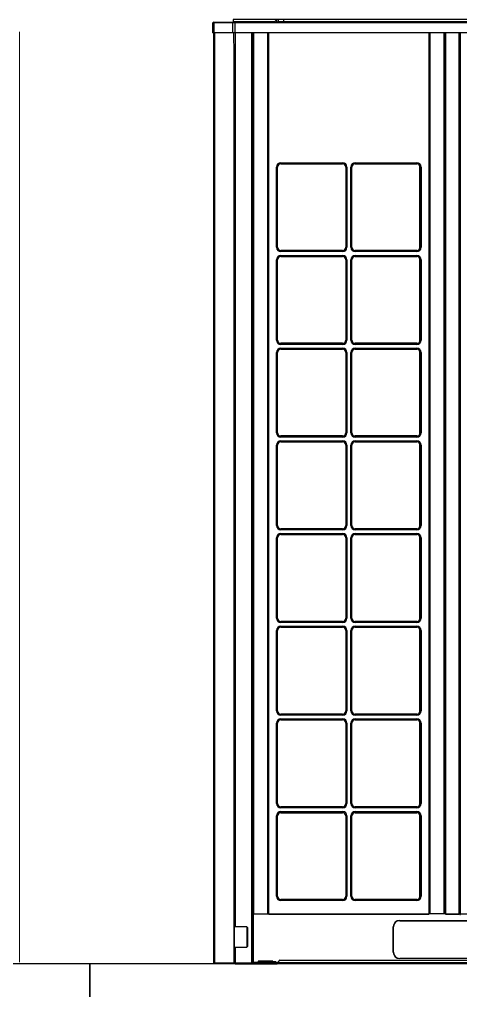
# Model space of a CAD drawing. Header units: millimetres. Extents: x 10547 to 11305, y 9897 to 10391.
# Drawn here: x 10957.46 to 10963.55, y 10363.11 to 10376.52 of the extents above; entities that cross this region are included whole.
import ezdxf

# ---------------------------------------------------------------- set-up
doc = ezdxf.new("R2010")
doc.units = ezdxf.units.MM
for name, color, linetype in [('EHP', 1, 'Continuous'), ('LG-AIRCON', 240, 'Continuous'), ('에어컨', 15, 'Continuous')]:
    doc.layers.add(name, color=color, linetype=linetype)

# ---------------------------------------------------------------- blocks, each defined once
blk = doc.blocks.new('NEWUXC-1')
at = {"layer": 'LG-AIRCON', "color": 0}
for p, q in [((-700.4, 1749.6), (-784.6, 1749.6)), ((-784.6, 1749.6), (-784.6, 1745.6)), ((-784.6, 1745.6), (-707.3, 1745.6)), ((-705.3, 1747.5), (-708.3, 1744.6)), ((-702.5, 1744.7), (-705.3, 1747.5)), ((-691.1, 1749.6), (-700.4, 1749.6)), ((-700.4, 1745.6), (-700.4, 1749.6)), ((-700.4, 1745.6), (-691.1, 1745.6)), ((-132.5, 1749.6), (-691.1, 1749.6)), ((-691.1, 1749.6), (-691.1, 1745.6)), ((-691.1, 1745.6), (-132.5, 1745.6)), ((-821.8, 1724.6), (-821.8, 1743.3)), ((-821.8, 1743.3), (-820.2, 1743.3)), ((-820.5, 1744.6), (-819.3, 1744.6)), ((-820.2, 1743.3), (-820.2, 1724.6)), ((-785, 1743.3), (-820.2, 1743.3)), ((-819.3, 1744.6), (-784, 1744.6)), ((-785, 1724.6), (-785, 1743.3)), ((-781.2, 1743.3), (-785, 1743.3)), ((-784, 1744.6), (-781.2, 1744.6)), ((-781.2, 1744.6), (-0.5, 1744.6)), ((-781.2, 1744.6), (-781.2, 1743.3)), ((-0.5, 1743.3), (-781.2, 1743.3)), ((-781.2, 1743.3), (-781.2, 1724.6)), ((-702.6, 1744.6), (-702.5, 1744.7)), ((-821.8, 1724.6), (-820.2, 1724.6)), ((-785, 1724.6), (-820.2, 1724.6)), ((-781.2, 1724.6), (-785, 1724.6)), ((-4.5, 1724.6), (-781.2, 1724.6)), ((-749.5, 1.6), (-749.5, 1724.6)), ((-748, 1724.6), (-748, 1.6)), ((-747.5, 1724.6), (-747.5, 1647.2)), ((-747, 92.7), (-747, 1724.6)), ((-746.5, 1724.6), (-746.5, 92.7)), ((-720, 92.7), (-720, 1724.6)), ((-718.7, 1724.6), (-718.7, 92.7)), ((-421.3, 92.7), (-421.3, 1724.6)), ((-420, 1724.6), (-420, 92.7)), ((-393.5, 92.7), (-393.5, 1724.6)), ((-393, 1724.6), (-393, 92.7)), ((-392, 1663.3), (-392, 1724.6)), ((-390.7, 1724.6), (-390.7, 92.7)), ((-365.5, 92.7), (-365.5, 1724.6)), ((-365, 92.7), (-365, 1724.6)), ((-363.7, 1724.6), (-363.7, 92.7)), ((-392, 92.7), (-392, 1660.3)), ((-748, 1647.2), (-747.5, 1647.2)), ((-747, 1647.2), (-747.5, 1647.2)), ((-748, 1617.2), (-747.5, 1617.2)), ((-747.5, 1617.2), (-747, 1617.2)), ((-747.5, 1617.2), (-747.5, 1463.2)), ((-392, 1514.4), (-393, 1514.4)), ((-393, 1511.8), (-392, 1511.8)), ((-392, 1509.5), (-393, 1509.5)), ((-704, 1327.4), (-704, 1476.2)), ((-704, 1476.2), (-702, 1476.2)), ((-702, 1327.4), (-702, 1476.2)), ((-696, 1484.2), (-581.5, 1484.2)), ((-696, 1484.2), (-696, 1482.2)), ((-696, 1482.2), (-581.5, 1482.2)), ((-581.5, 1484.2), (-581.5, 1482.2)), ((-575.5, 1476.2), (-573.5, 1476.2)), ((-575.5, 1476.2), (-575.5, 1327.4)), ((-573.5, 1476.2), (-573.5, 1327.4)), ((-566.5, 1327.4), (-566.5, 1476.2)), ((-566.5, 1476.2), (-564.5, 1476.2)), ((-564.5, 1327.4), (-564.5, 1476.2)), ((-558.5, 1484.2), (-444, 1484.2)), ((-558.5, 1484.2), (-558.5, 1482.2)), ((-558.5, 1482.2), (-444, 1482.2)), ((-444, 1484.2), (-444, 1482.2)), ((-438.5, 1477.5), (-438.1, 1477.5)), ((-438.5, 1325), (-438.5, 1477.5)), ((-438, 1476.2), (-436, 1476.2)), ((-438, 1476.2), (-438, 1327.4)), ((-436, 1476.2), (-436, 1327.4)), ((-392, 1474.5), (-393, 1474.5)), ((-392, 1472.5), (-393, 1472.5)), ((-747.5, 1432.2), (-747.5, 412.2)), ((-704, 1327.4), (-702, 1327.4)), ((-696, 1321.4), (-696, 1319.4)), ((-581.5, 1321.4), (-696, 1321.4)), ((-581.5, 1319.4), (-696, 1319.4)), ((-581.5, 1321.4), (-581.5, 1319.4)), ((-575.5, 1327.4), (-573.5, 1327.4)), ((-566.5, 1327.4), (-564.5, 1327.4)), ((-558.5, 1321.4), (-558.5, 1319.4)), ((-444, 1321.4), (-558.5, 1321.4)), ((-444, 1319.4), (-558.5, 1319.4)), ((-444, 1321.4), (-444, 1319.4)), ((-438, 1327.4), (-436, 1327.4)), ((-704, 1155.6), (-704, 1304.4)), ((-704, 1304.4), (-702, 1304.4)), ((-702, 1155.6), (-702, 1304.4)), ((-696, 1312.4), (-581.5, 1312.4)), ((-696, 1312.4), (-696, 1310.4)), ((-696, 1310.4), (-581.5, 1310.4)), ((-581.5, 1312.4), (-581.5, 1310.4)), ((-575.5, 1304.4), (-573.5, 1304.4)), ((-575.5, 1304.4), (-575.5, 1155.6)), ((-573.5, 1304.4), (-573.5, 1155.6)), ((-566.5, 1155.6), (-566.5, 1304.4)), ((-566.5, 1304.4), (-564.5, 1304.4)), ((-564.5, 1155.6), (-564.5, 1304.4)), ((-558.5, 1312.4), (-444, 1312.4)), ((-558.5, 1312.4), (-558.5, 1310.4)), ((-558.5, 1310.4), (-444, 1310.4)), ((-444, 1312.4), (-444, 1310.4)), ((-438.5, 1153.2), (-438.5, 1306.8)), ((-438, 1304.4), (-436, 1304.4)), ((-438, 1304.4), (-438, 1155.6)), ((-436, 1304.4), (-436, 1155.6)), ((-704, 1155.6), (-702, 1155.6)), ((-575.5, 1155.6), (-573.5, 1155.6)), ((-566.5, 1155.6), (-564.5, 1155.6)), ((-438, 1155.6), (-436, 1155.6)), ((-696, 1149.6), (-696, 1147.6)), ((-581.5, 1149.6), (-696, 1149.6)), ((-581.5, 1147.6), (-696, 1147.6)), ((-696, 1140.7), (-581.5, 1140.7)), ((-696, 1140.7), (-696, 1138.7)), ((-696, 1138.7), (-581.5, 1138.7)), ((-581.5, 1149.6), (-581.5, 1147.6)), ((-581.5, 1140.7), (-581.5, 1138.7)), ((-558.5, 1149.6), (-558.5, 1147.6)), ((-444, 1149.6), (-558.5, 1149.6)), ((-444, 1147.6), (-558.5, 1147.6)), ((-558.5, 1140.7), (-444, 1140.7)), ((-558.5, 1140.7), (-558.5, 1138.7)), ((-558.5, 1138.7), (-444, 1138.7)), ((-444, 1149.6), (-444, 1147.6)), ((-444, 1140.7), (-444, 1138.7)), ((-438.5, 981.5), (-438.5, 1135.1)), ((-704, 983.9), (-704, 1132.7)), ((-704, 1132.7), (-702, 1132.7)), ((-702, 983.9), (-702, 1132.7)), ((-575.5, 1132.7), (-573.5, 1132.7)), ((-575.5, 1132.7), (-575.5, 983.9)), ((-573.5, 1132.7), (-573.5, 983.9)), ((-566.5, 983.9), (-566.5, 1132.7)), ((-566.5, 1132.7), (-564.5, 1132.7)), ((-564.5, 983.9), (-564.5, 1132.7)), ((-438, 1132.7), (-436, 1132.7)), ((-438, 1132.7), (-438, 983.9)), ((-436, 1132.7), (-436, 983.9)), ((-704, 983.9), (-702, 983.9)), ((-581.5, 977.9), (-696, 977.9)), ((-696, 977.9), (-696, 975.9)), ((-581.5, 975.9), (-696, 975.9)), ((-581.5, 977.9), (-581.5, 975.9)), ((-575.5, 983.9), (-573.5, 983.9)), ((-566.5, 983.9), (-564.5, 983.9)), ((-444, 977.9), (-558.5, 977.9)), ((-558.5, 977.9), (-558.5, 975.9)), ((-444, 975.9), (-558.5, 975.9)), ((-444, 977.9), (-444, 975.9)), ((-438, 983.9), (-436, 983.9)), ((-704, 812.1), (-704, 960.9)), ((-704, 960.9), (-702, 960.9)), ((-702, 812.1), (-702, 960.9)), ((-696, 968.9), (-581.5, 968.9)), ((-696, 968.9), (-696, 966.9)), ((-696, 966.9), (-581.5, 966.9)), ((-581.5, 968.9), (-581.5, 966.9)), ((-575.5, 960.9), (-573.5, 960.9)), ((-575.5, 960.9), (-575.5, 812.1)), ((-573.5, 960.9), (-573.5, 812.1)), ((-566.5, 812.1), (-566.5, 960.9)), ((-566.5, 960.9), (-564.5, 960.9)), ((-564.5, 812.1), (-564.5, 960.9)), ((-558.5, 968.9), (-444, 968.9)), ((-558.5, 968.9), (-558.5, 966.9)), ((-558.5, 966.9), (-444, 966.9)), ((-444, 968.9), (-444, 966.9)), ((-438.5, 809.8), (-438.5, 963.3)), ((-438, 960.9), (-436, 960.9)), ((-438, 960.9), (-438, 812.1)), ((-436, 960.9), (-436, 812.1)), ((-704, 812.1), (-702, 812.1)), ((-575.5, 812.1), (-573.5, 812.1)), ((-566.5, 812.1), (-564.5, 812.1)), ((-438, 812.1), (-436, 812.1)), ((-696, 806.1), (-696, 804.1)), ((-581.5, 806.1), (-696, 806.1)), ((-581.5, 804.1), (-696, 804.1)), ((-696, 797.2), (-581.5, 797.2)), ((-696, 797.2), (-696, 795.2)), ((-696, 795.2), (-581.5, 795.2)), ((-581.5, 806.1), (-581.5, 804.1)), ((-581.5, 797.2), (-581.5, 795.2)), ((-558.5, 806.1), (-558.5, 804.1)), ((-444, 806.1), (-558.5, 806.1)), ((-444, 804.1), (-558.5, 804.1)), ((-558.5, 797.2), (-444, 797.2)), ((-558.5, 797.2), (-558.5, 795.2)), ((-558.5, 795.2), (-444, 795.2)), ((-444, 806.1), (-444, 804.1)), ((-444, 797.2), (-444, 795.2)), ((-704, 640.4), (-704, 789.2)), ((-704, 789.2), (-702, 789.2)), ((-702, 640.4), (-702, 789.2)), ((-575.5, 789.2), (-573.5, 789.2)), ((-575.5, 789.2), (-575.5, 640.4)), ((-573.5, 789.2), (-573.5, 640.4)), ((-566.5, 640.4), (-566.5, 789.2)), ((-566.5, 789.2), (-564.5, 789.2)), ((-564.5, 640.4), (-564.5, 789.2)), ((-438.5, 638), (-438.5, 791.6)), ((-438, 789.2), (-436, 789.2)), ((-438, 789.2), (-438, 640.4)), ((-436, 789.2), (-436, 640.4)), ((-704, 640.4), (-702, 640.4)), ((-581.5, 634.4), (-696, 634.4)), ((-696, 634.4), (-696, 632.4)), ((-581.5, 632.4), (-696, 632.4)), ((-581.5, 634.4), (-581.5, 632.4)), ((-575.5, 640.4), (-573.5, 640.4)), ((-566.5, 640.4), (-564.5, 640.4)), ((-444, 634.4), (-558.5, 634.4)), ((-558.5, 634.4), (-558.5, 632.4)), ((-444, 632.4), (-558.5, 632.4)), ((-444, 634.4), (-444, 632.4)), ((-438, 640.4), (-436, 640.4)), ((-704, 468.6), (-704, 617.4)), ((-704, 617.4), (-702, 617.4)), ((-702, 468.6), (-702, 617.4)), ((-696, 625.4), (-581.5, 625.4)), ((-696, 625.4), (-696, 623.4)), ((-696, 623.4), (-581.5, 623.4)), ((-581.5, 625.4), (-581.5, 623.4)), ((-575.5, 617.4), (-573.5, 617.4)), ((-575.5, 617.4), (-575.5, 468.6)), ((-573.5, 617.4), (-573.5, 468.6)), ((-566.5, 468.6), (-566.5, 617.4)), ((-566.5, 617.4), (-564.5, 617.4)), ((-564.5, 468.6), (-564.5, 617.4)), ((-558.5, 625.4), (-444, 625.4)), ((-558.5, 625.4), (-558.5, 623.4)), ((-558.5, 623.4), (-444, 623.4)), ((-444, 625.4), (-444, 623.4)), ((-438.5, 466.3), (-438.5, 619.9)), ((-438, 617.4), (-436, 617.4)), ((-438, 617.4), (-438, 468.6)), ((-436, 617.4), (-436, 468.6)), ((-704, 468.6), (-702, 468.6)), ((-575.5, 468.6), (-573.5, 468.6)), ((-566.5, 468.6), (-564.5, 468.6)), ((-438, 468.6), (-436, 468.6)), ((-696, 462.6), (-696, 460.6)), ((-581.5, 462.6), (-696, 462.6)), ((-581.5, 460.6), (-696, 460.6)), ((-696, 453.7), (-581.5, 453.7)), ((-696, 453.7), (-696, 451.7)), ((-696, 451.7), (-581.5, 451.7)), ((-581.5, 462.6), (-581.5, 460.6)), ((-581.5, 453.7), (-581.5, 451.7)), ((-558.5, 462.6), (-558.5, 460.6)), ((-444, 462.6), (-558.5, 462.6)), ((-444, 460.6), (-558.5, 460.6)), ((-558.5, 453.7), (-444, 453.7)), ((-558.5, 453.7), (-558.5, 451.7)), ((-558.5, 451.7), (-444, 451.7)), ((-444, 462.6), (-444, 460.6)), ((-444, 453.7), (-444, 451.7)), ((-704, 296.9), (-704, 445.7)), ((-704, 445.7), (-702, 445.7)), ((-702, 296.9), (-702, 445.7)), ((-575.5, 445.7), (-573.5, 445.7)), ((-575.5, 445.7), (-575.5, 296.9)), ((-573.5, 445.7), (-573.5, 296.9)), ((-566.5, 296.9), (-566.5, 445.7)), ((-566.5, 445.7), (-564.5, 445.7)), ((-564.5, 296.9), (-564.5, 445.7)), ((-438.5, 294.5), (-438.5, 448.1)), ((-438, 445.7), (-436, 445.7)), ((-438, 445.7), (-438, 296.9)), ((-436, 445.7), (-436, 296.9)), ((-748, 412.2), (-747.5, 412.2)), ((-747.5, 412.2), (-747.5, 381.2)), ((-747, 412.2), (-747.5, 412.2)), ((-748, 381.2), (-747.5, 381.2)), ((-747.5, 381.2), (-747, 381.2)), ((-747.5, 381.2), (-747.5, 1.6)), ((-393, 381.2), (-392, 381.2)), ((-704, 296.9), (-702, 296.9)), ((-696, 290.9), (-696, 288.9)), ((-581.5, 290.9), (-696, 290.9)), ((-581.5, 288.9), (-696, 288.9)), ((-581.5, 290.9), (-581.5, 288.9)), ((-575.5, 296.9), (-573.5, 296.9)), ((-566.5, 296.9), (-564.5, 296.9)), ((-558.5, 290.9), (-558.5, 288.9)), ((-444, 290.9), (-558.5, 290.9)), ((-444, 288.9), (-558.5, 288.9)), ((-444, 290.9), (-444, 288.9)), ((-438, 296.9), (-436, 296.9)), ((-392, 293.2), (-393, 293.2)), ((-704, 125.1), (-704, 273.9)), ((-704, 273.9), (-702, 273.9)), ((-702, 125.1), (-702, 273.9)), ((-696, 281.9), (-581.5, 281.9)), ((-696, 281.9), (-696, 279.9)), ((-696, 279.9), (-581.5, 279.9)), ((-581.5, 281.9), (-581.5, 279.9)), ((-575.5, 273.9), (-573.5, 273.9)), ((-575.5, 273.9), (-575.5, 125.1)), ((-573.5, 273.9), (-573.5, 125.1)), ((-566.5, 125.1), (-566.5, 273.9)), ((-566.5, 273.9), (-564.5, 273.9)), ((-564.5, 125.1), (-564.5, 273.9)), ((-558.5, 281.9), (-444, 281.9)), ((-558.5, 281.9), (-558.5, 279.9)), ((-558.5, 279.9), (-444, 279.9)), ((-444, 281.9), (-444, 279.9)), ((-438.5, 122.8), (-438.5, 276.4)), ((-438, 273.9), (-436, 273.9)), ((-438, 273.9), (-438, 125.1)), ((-436, 273.9), (-436, 125.1)), ((-393, 262.2), (-392, 262.2)), ((-704, 125.1), (-702, 125.1)), ((-696, 119.1), (-696, 117.1)), ((-581.5, 119.1), (-696, 119.1)), ((-581.5, 117.1), (-696, 117.1)), ((-581.5, 119.1), (-581.5, 117.1)), ((-575.5, 125.1), (-573.5, 125.1)), ((-566.5, 125.1), (-564.5, 125.1)), ((-558.5, 119.1), (-558.5, 117.1)), ((-444, 119.1), (-558.5, 119.1)), ((-444, 117.1), (-558.5, 117.1)), ((-444, 119.1), (-444, 117.1)), ((-438, 125.1), (-436, 125.1)), ((-392, 116.4), (-393, 116.4)), ((-747, 92.7), (-746.5, 92.7)), ((-746.5, 92.7), (-720, 92.7)), ((-720, 92.7), (-718.7, 92.7)), ((-718, 92.7), (-718.7, 92.7)), ((-718, 92.7), (-718, 92.5)), ((-718, 92.5), (-422, 92.5)), ((-718, 91.2), (-718, 92.5)), ((-422, 91.2), (-718, 91.2)), ((-421.3, 92.7), (-422, 92.7)), ((-422, 92.7), (-422, 92.5)), ((-422, 91.2), (-422, 92.5)), ((-420, 92.7), (-421.3, 92.7)), ((-393.5, 92.7), (-420, 92.7)), ((-393, 92.7), (-393.5, 92.7)), ((-393, 95), (-392, 95)), ((-390.7, 92.7), (-392, 92.7)), ((-390.7, 92.7), (-390.5, 92.7)), ((-390.5, 92.7), (-390.5, 92.5)), ((-390.5, 92.5), (-366.5, 92.5)), ((-390.5, 91.2), (-390.5, 92.5)), ((-366.5, 91.2), (-390.5, 91.2)), ((-365.5, 92.7), (-366.5, 92.7)), ((-366.5, 92.7), (-366.5, 92.5)), ((-366.5, 92.5), (-366.5, 91.2)), ((-365, 92.7), (-365.5, 92.7)), ((-363.7, 92.7), (-365, 92.7)), ((-365, 92.7), (-365, 92.4)), ((-363, 92.7), (-363.7, 92.7)), ((-363.7, 91.1), (-363.4, 91.1)), ((-363.4, 91.1), (-363.4, 91.9)), ((-363, 92.7), (-363, 92.4)), ((-363, 92.4), (-321.3, 92.4)), ((-363, 91.1), (-363, 92.4)), ((-475.7, 80.4), (-232.2, 80.4)), ((-475.7, 79.9), (-475.7, 80.4)), ((-475.7, 79.9), (-232.2, 79.9)), ((-759.2, 68.7), (-782.6, 68.7)), ((-782.6, 68.7), (-782.6, 30.6)), ((-757.6, 67.1), (-759.2, 68.7)), ((-759.2, 68.7), (-759.2, 30.6)), ((-757.6, 67.1), (-757.6, 32.2)), ((-487.8, 21.7), (-487.8, 68.3)), ((-487.8, 68.3), (-487.3, 68.3)), ((-487.3, 21.7), (-487.3, 68.3)), ((-782.6, 30.6), (-759.2, 30.6)), ((-759.2, 30.6), (-757.6, 32.2)), ((-487.8, 21.7), (-487.3, 21.7)), ((-819.1, 1.6), (-782.9, 1.6)), ((-782.9, 1.6), (-780.8, 1.6)), ((-782.9, 0), (-782.9, 1.6)), ((-780.8, 1.6), (-702.8, 1.6)), ((-780.8, 1.6), (-780.8, 0)), ((-732, 2.6), (-748, 2.6)), ((-738, 5.1), (-738, 3.6)), ((-711, 5.1), (-738, 5.1)), ((-715, 3.6), (-738, 3.6)), ((-732, 3.6), (-732, 1.6)), ((-722.5, 1.6), (-722.5, 3.6)), ((-705.5, 3.6), (-715, 3.6)), ((-715, 1.6), (-715, 3.6)), ((-711, 3.6), (-711, 5.1)), ((-705.5, 1.6), (-705.5, 3.6)), ((-700.9, 2.6), (-705.5, 2.6)), ((-699.8, 1.6), (-702.8, 1.6)), ((-702.8, 1.6), (-702.8, 0)), ((-701.8, 1.9), (-699.8, 1.9)), ((-699.8, 2.6), (-699.8, 4.6)), ((-699.8, 2.6), (699.8, 2.6)), ((-699.8, 2.6), (-699.8, 0)), ((699.8, 0), (-699.8, 0)), ((-697.8, 6.6), (697.8, 6.6)), ((-232.2, 10.1), (-475.7, 10.1)), ((-475.7, 9.6), (-475.7, 10.1)), ((-232.2, 9.6), (-475.7, 9.6)), ((-782.9, 0), (-819.1, 0)), ((-780.8, 0), (-782.9, 0)), ((-780.8, 0), (-702.8, 0)), ((-699.8, 0), (-702.8, 0))]:
    blk.add_line(p, q, dxfattribs=at)
for points in [[(-820, 1.2), (-820, 35.7), (-820, 70.1), (-820, 104.6), (-820, 139), (-820, 173.5), (-820, 207.9), (-820, 242.4), (-820, 276.8), (-820, 311.3), (-820, 345.7), (-820, 380.2), (-820, 414.6), (-820, 449.1), (-820, 483.5), (-820, 518), (-820, 552.4), (-820, 586.9), (-820, 621.3), (-820, 655.8), (-820, 690.2), (-820, 724.7), (-820, 759.1), (-820, 793.6), (-820, 828), (-820, 862.5), (-820, 896.9), (-820, 931.4), (-820, 965.8), (-820, 1000.3), (-820, 1034.8), (-820, 1069.2), (-820, 1103.7), (-820, 1138.1), (-820, 1172.6), (-820, 1207), (-820, 1241.5), (-820, 1275.9), (-820, 1310.4), (-820, 1344.8), (-820, 1379.3), (-820, 1413.7), (-820, 1448.2), (-820, 1482.6), (-820, 1517.1), (-820, 1551.5), (-820, 1586), (-820, 1620.4), (-820, 1654.9), (-820, 1689.3), (-820, 1724.6)], [(-819.1, 1724.6), (-819.1, 1690.3), (-819.1, 1655.9), (-819.1, 1621.4), (-819.1, 1586.9), (-819.1, 1552.5), (-819.1, 1518), (-819.1, 1483.5), (-819.1, 1449), (-819.1, 1414.6), (-819.1, 1380.1), (-819.1, 1345.6), (-819.1, 1311.2), (-819.1, 1276.7), (-819.1, 1242.2), (-819.1, 1207.7), (-819.1, 1173.3), (-819.1, 1138.8), (-819.1, 1104.3), (-819.1, 1069.8), (-819.1, 1035.4), (-819.1, 1000.9), (-819.1, 966.4), (-819.1, 932), (-819.1, 897.5), (-819.1, 863), (-819.1, 828.5), (-819.1, 794.1), (-819.1, 759.6), (-819.1, 725.1), (-819.1, 690.6), (-819.1, 656.2), (-819.1, 621.7), (-819.1, 587.2), (-819.1, 552.8), (-819.1, 518.3), (-819.1, 483.8), (-819.1, 449.3), (-819.1, 414.9), (-819.1, 380.4), (-819.1, 345.9), (-819.1, 311.5), (-819.1, 277), (-819.1, 242.5), (-819.1, 208), (-819.1, 173.6), (-819.1, 139.1), (-819.1, 104.6), (-819.1, 70.1), (-819.1, 35.7), (-819.1, 1.2)], [(-782.8, 1.2), (-782.8, 35.7), (-782.8, 70.1), (-782.8, 104.6), (-782.8, 139.1), (-782.8, 173.6), (-782.8, 208), (-782.8, 242.5), (-782.8, 277), (-782.8, 311.5), (-782.8, 345.9), (-782.8, 380.4), (-782.8, 414.9), (-782.8, 449.3), (-782.8, 483.8), (-782.8, 518.3), (-782.8, 552.8), (-782.8, 587.2), (-782.8, 621.7), (-782.8, 656.2), (-782.8, 690.6), (-782.8, 725.1), (-782.8, 759.6), (-782.8, 794.1), (-782.8, 828.5), (-782.8, 863), (-782.8, 897.5), (-782.8, 932), (-782.8, 966.4), (-782.8, 1000.9), (-782.8, 1035.4), (-782.8, 1069.8), (-782.8, 1104.3), (-782.8, 1138.8), (-782.8, 1173.3), (-782.8, 1207.7), (-782.8, 1242.2), (-782.8, 1276.7), (-782.8, 1311.2), (-782.8, 1345.6), (-782.8, 1380.1), (-782.8, 1414.6), (-782.8, 1449), (-782.8, 1483.5), (-782.8, 1518), (-782.8, 1552.5), (-782.8, 1586.9), (-782.8, 1621.4), (-782.8, 1655.9), (-782.8, 1685.2), (-782.9, 1724.6)], [(-780.7, 1724.6), (-780.7, 1691.6), (-780.7, 1658.4), (-780.7, 1625.3), (-780.7, 1592.2), (-780.7, 1559.1), (-780.7, 1526), (-780.7, 1492.8), (-780.7, 1459.7), (-780.7, 1426.6), (-780.7, 1393.5), (-780.7, 1360.4), (-780.7, 1327.2), (-780.7, 1294.1), (-780.7, 1261), (-780.7, 1227.9), (-780.7, 1194.8), (-780.7, 1161.6), (-780.7, 1128.5), (-780.7, 1095.4), (-780.7, 1062.3), (-780.7, 1029.2), (-780.7, 996), (-780.7, 962.9), (-780.7, 929.8), (-780.7, 896.7), (-780.7, 863.5), (-780.7, 830.4), (-780.7, 797.3), (-780.7, 764.2), (-780.7, 731.1), (-780.7, 697.9), (-780.7, 664.8), (-780.7, 631.7), (-780.7, 598.6), (-780.7, 565.5), (-780.7, 532.3), (-780.7, 499.2), (-780.7, 466.1), (-780.7, 433), (-780.7, 399.9), (-780.7, 366.7), (-780.7, 333.6), (-780.7, 300.5), (-780.7, 267.4), (-780.7, 234.3), (-780.7, 201.1), (-780.7, 168), (-780.7, 134.9), (-780.7, 101.8), (-780.7, 68.7)], [(-748.7, 1629.3), (-748.7, 1629.3), (-748.7, 1629.3), (-748.6, 1629.3), (-748.6, 1629.3), (-748.6, 1629.3), (-748.5, 1629.3), (-748.5, 1629.3), (-748.5, 1629.3), (-748.4, 1629.3), (-748.4, 1629.3), (-748.4, 1629.3), (-748.3, 1629.3), (-748.3, 1629.3), (-748.3, 1629.3), (-748.2, 1629.3), (-748.2, 1629.3), (-748.2, 1629.3), (-748.1, 1629.3), (-748.1, 1629.3), (-748.1, 1629.3), (-748, 1629.3), (-748, 1629.3), (-748, 1629.3), (-747.9, 1629.3), (-747.9, 1629.3), (-747.9, 1629.3), (-747.8, 1629.3), (-747.8, 1629.3), (-747.8, 1629.3), (-747.7, 1629.3), (-747.7, 1629.3), (-747.7, 1629.3), (-747.6, 1629.3), (-747.6, 1629.3), (-747.6, 1629.3), (-747.5, 1629.3), (-747.5, 1629.3), (-747.5, 1629.3), (-747.4, 1629.3), (-747.4, 1629.3), (-747.4, 1629.3), (-747.3, 1629.3), (-747.3, 1629.3), (-747.3, 1629.3), (-747.2, 1629.3), (-747.2, 1629.3), (-747.2, 1629.3), (-747.1, 1629.3), (-747.1, 1629.3), (-747.1, 1629.3)], [(-748.5, 1635.1), (-748.5, 1635.1), (-748.4, 1635.1), (-748.4, 1635.1), (-748.4, 1635.1), (-748.4, 1635.1), (-748.3, 1635.1), (-748.3, 1635.1), (-748.3, 1635.1), (-748.3, 1635.1), (-748.2, 1635.1), (-748.2, 1635.1), (-748.2, 1635.1), (-748.1, 1635.1), (-748.1, 1635.1), (-748.1, 1635.1), (-748.1, 1635.1), (-748, 1635.1), (-748, 1635.1), (-748, 1635.1), (-747.9, 1635.1), (-747.9, 1635.1), (-747.9, 1635.1), (-747.9, 1635.1), (-747.8, 1635.1), (-747.8, 1635.1), (-747.8, 1635.1), (-747.7, 1635.1), (-747.7, 1635.1), (-747.7, 1635.1), (-747.7, 1635.1), (-747.6, 1635.1), (-747.6, 1635.1), (-747.6, 1635.1), (-747.6, 1635.1), (-747.5, 1635.1), (-747.5, 1635.1), (-747.5, 1635.1), (-747.4, 1635.1), (-747.4, 1635.1), (-747.4, 1635.1), (-747.4, 1635.1), (-747.3, 1635.2), (-747.3, 1635.2), (-747.3, 1635.2), (-747.2, 1635.2), (-747.2, 1635.2), (-747.2, 1635.2), (-747.2, 1635.2), (-747.1, 1635.2), (-747.1, 1635.2)], [(-748.3, 1634), (-748.3, 1634), (-748.2, 1634), (-748.2, 1634), (-748.2, 1634), (-748.2, 1634), (-748.2, 1634), (-748.1, 1634), (-748.1, 1634), (-748.1, 1634), (-748.1, 1634), (-748.1, 1634), (-748, 1634), (-748, 1634), (-748, 1634), (-748, 1634), (-748, 1634), (-748, 1634), (-747.9, 1634), (-747.9, 1634), (-747.9, 1634), (-747.9, 1634), (-747.9, 1634), (-747.8, 1634), (-747.8, 1634), (-747.8, 1634), (-747.8, 1634), (-747.8, 1634), (-747.7, 1634), (-747.7, 1634), (-747.7, 1634), (-747.7, 1634), (-747.7, 1634), (-747.6, 1634), (-747.6, 1634), (-747.6, 1634), (-747.6, 1634), (-747.6, 1634), (-747.5, 1634), (-747.5, 1634), (-747.5, 1634), (-747.5, 1634), (-747.5, 1634), (-747.4, 1634), (-747.4, 1634), (-747.4, 1634), (-747.4, 1634), (-747.4, 1634), (-747.3, 1634), (-747.3, 1634), (-747.3, 1634)], [(-747.3, 1633.2), (-747.3, 1633.2), (-747.4, 1633.2), (-747.4, 1633.2), (-747.4, 1633.2), (-747.4, 1633.2), (-747.4, 1633.2), (-747.5, 1633.2), (-747.5, 1633.2), (-747.5, 1633.2), (-747.5, 1633.2), (-747.5, 1633.2), (-747.6, 1633.2), (-747.6, 1633.2), (-747.6, 1633.2), (-747.6, 1633.2), (-747.6, 1633.2), (-747.7, 1633.2), (-747.7, 1633.2), (-747.7, 1633.2), (-747.7, 1633.2), (-747.7, 1633.2), (-747.8, 1633.2), (-747.8, 1633.2), (-747.8, 1633.2), (-747.8, 1633.2), (-747.8, 1633.2), (-747.9, 1633.2), (-747.9, 1633.2), (-747.9, 1633.2), (-747.9, 1633.2), (-747.9, 1633.2), (-748, 1633.2), (-748, 1633.2), (-748, 1633.2), (-748, 1633.2), (-748, 1633.2), (-748.1, 1633.2), (-748.1, 1633.2), (-748.1, 1633.2), (-748.1, 1633.2), (-748.1, 1633.2), (-748.2, 1633.2), (-748.2, 1633.2), (-748.2, 1633.2), (-748.2, 1633.2), (-748.2, 1633.2), (-748.3, 1633.2), (-748.3, 1633.2), (-748.3, 1633.2), (-748.3, 1633.2)], [(-748.3, 1630.4), (-748.3, 1630.4), (-748.3, 1630.4), (-748.3, 1630.4), (-748.3, 1630.4), (-748.2, 1630.4), (-748.2, 1630.4), (-748.2, 1630.4), (-748.2, 1630.4), (-748.2, 1630.4), (-748.1, 1630.4), (-748.1, 1630.4), (-748.1, 1630.4), (-748.1, 1630.4), (-748.1, 1630.4), (-748, 1630.4), (-748, 1630.4), (-748, 1630.4), (-748, 1630.4), (-748, 1630.4), (-747.9, 1630.4), (-747.9, 1630.4), (-747.9, 1630.4), (-747.9, 1630.4), (-747.9, 1630.4), (-747.8, 1630.4), (-747.8, 1630.4), (-747.8, 1630.4), (-747.8, 1630.4), (-747.8, 1630.4), (-747.7, 1630.4), (-747.7, 1630.4), (-747.7, 1630.4), (-747.7, 1630.4), (-747.7, 1630.4), (-747.7, 1630.4), (-747.6, 1630.4), (-747.6, 1630.4), (-747.6, 1630.4), (-747.6, 1630.4), (-747.6, 1630.4), (-747.5, 1630.4), (-747.5, 1630.4), (-747.5, 1630.4), (-747.5, 1630.4), (-747.5, 1630.4), (-747.4, 1630.4), (-747.4, 1630.4), (-747.4, 1630.4), (-747.4, 1630.4), (-747.4, 1630.4)], [(-747.3, 1629.6), (-747.4, 1629.6), (-747.4, 1629.6), (-747.4, 1629.6), (-747.4, 1629.6), (-747.4, 1629.6), (-747.4, 1629.6), (-747.5, 1629.6), (-747.5, 1629.6), (-747.5, 1629.6), (-747.5, 1629.6), (-747.5, 1629.6), (-747.6, 1629.6), (-747.6, 1629.6), (-747.6, 1629.6), (-747.6, 1629.6), (-747.6, 1629.6), (-747.7, 1629.6), (-747.7, 1629.6), (-747.7, 1629.6), (-747.7, 1629.6), (-747.7, 1629.6), (-747.8, 1629.6), (-747.8, 1629.6), (-747.8, 1629.6), (-747.8, 1629.6), (-747.8, 1629.6), (-747.9, 1629.6), (-747.9, 1629.6), (-747.9, 1629.6), (-747.9, 1629.6), (-747.9, 1629.6), (-748, 1629.6), (-748, 1629.6), (-748, 1629.6), (-748, 1629.6), (-748, 1629.6), (-748, 1629.6), (-748.1, 1629.6), (-748.1, 1629.6), (-748.1, 1629.6), (-748.1, 1629.6), (-748.1, 1629.6), (-748.2, 1629.6), (-748.2, 1629.6), (-748.2, 1629.6), (-748.2, 1629.6), (-748.2, 1629.6), (-748.3, 1629.6), (-748.3, 1629.6), (-748.3, 1629.6)], [(-747.1, 1634.2), (-747.1, 1634.2), (-747.2, 1634.2), (-747.2, 1634.2), (-747.2, 1634.2), (-747.2, 1634.2), (-747.2, 1634.2), (-747.3, 1634.2), (-747.3, 1634.2), (-747.3, 1634.2), (-747.3, 1634.2), (-747.3, 1634.2), (-747.3, 1634.2), (-747.4, 1634.2), (-747.4, 1634.2), (-747.4, 1634.2), (-747.4, 1634.2), (-747.4, 1634.2), (-747.5, 1634.2), (-747.5, 1634.2), (-747.5, 1634.2), (-747.5, 1634.2), (-747.5, 1634.2), (-747.6, 1634.2), (-747.6, 1634.2), (-747.6, 1634.2), (-747.6, 1634.2), (-747.6, 1634.2), (-747.7, 1634.2), (-747.7, 1634.2), (-747.7, 1634.2), (-747.7, 1634.2), (-747.7, 1634.2), (-747.8, 1634.2), (-747.8, 1634.2), (-747.8, 1634.2), (-747.8, 1634.2), (-747.8, 1634.2), (-747.8, 1634.2), (-747.9, 1634.2), (-747.9, 1634.2), (-747.9, 1634.2), (-747.9, 1634.2), (-747.9, 1634.2), (-748, 1634.2), (-748, 1634.2), (-748, 1634.2), (-748, 1634.2), (-748, 1634.2), (-748.1, 1634.2), (-748.1, 1634.2)], [(-747.1, 1628.5), (-747.1, 1628.5), (-747.1, 1628.5), (-747.1, 1628.5), (-747.1, 1628.5), (-747.2, 1628.5), (-747.2, 1628.5), (-747.2, 1628.5), (-747.2, 1628.5), (-747.2, 1628.5), (-747.3, 1628.5), (-747.3, 1628.5), (-747.3, 1628.5), (-747.3, 1628.5), (-747.3, 1628.5), (-747.3, 1628.5), (-747.4, 1628.5), (-747.4, 1628.5), (-747.4, 1628.5), (-747.4, 1628.5), (-747.4, 1628.5), (-747.5, 1628.5), (-747.5, 1628.5), (-747.5, 1628.5), (-747.5, 1628.5), (-747.5, 1628.5), (-747.6, 1628.5), (-747.6, 1628.5), (-747.6, 1628.5), (-747.6, 1628.5), (-747.6, 1628.5), (-747.7, 1628.5), (-747.7, 1628.5), (-747.7, 1628.5), (-747.7, 1628.5), (-747.7, 1628.5), (-747.8, 1628.5), (-747.8, 1628.5), (-747.8, 1628.5), (-747.8, 1628.5), (-747.8, 1628.5), (-747.9, 1628.5), (-747.9, 1628.5), (-747.9, 1628.5), (-747.9, 1628.5), (-747.9, 1628.5), (-748, 1628.5), (-748, 1628.5), (-748, 1628.5), (-748, 1628.5), (-748, 1628.5)], [(-393, 1548), (-393, 1548), (-393, 1548), (-392.9, 1548), (-392.9, 1548), (-392.9, 1548), (-392.9, 1548), (-392.9, 1548), (-392.8, 1548), (-392.8, 1548), (-392.8, 1548), (-392.8, 1548), (-392.8, 1548), (-392.7, 1548), (-392.7, 1548), (-392.7, 1548), (-392.7, 1548), (-392.7, 1548), (-392.6, 1548), (-392.6, 1548), (-392.6, 1548), (-392.6, 1548), (-392.6, 1548), (-392.5, 1548), (-392.5, 1548), (-392.5, 1548), (-392.5, 1548), (-392.5, 1548), (-392.4, 1548), (-392.4, 1548), (-392.4, 1548), (-392.4, 1548), (-392.4, 1548), (-392.3, 1548), (-392.3, 1548), (-392.3, 1548), (-392.3, 1548), (-392.3, 1548), (-392.2, 1548), (-392.2, 1548), (-392.2, 1548), (-392.2, 1548), (-392.2, 1548), (-392.1, 1548), (-392.1, 1548), (-392.1, 1548), (-392.1, 1548), (-392.1, 1548), (-392, 1548), (-392, 1548), (-392, 1548)], [(-392, 1547.4), (-392, 1547.4), (-392, 1547.4), (-392.1, 1547.4), (-392.1, 1547.4), (-392.1, 1547.4), (-392.1, 1547.4), (-392.1, 1547.4), (-392.2, 1547.4), (-392.2, 1547.4), (-392.2, 1547.4), (-392.2, 1547.4), (-392.2, 1547.4), (-392.3, 1547.4), (-392.3, 1547.4), (-392.3, 1547.4), (-392.3, 1547.4), (-392.3, 1547.4), (-392.4, 1547.4), (-392.4, 1547.4), (-392.4, 1547.4), (-392.4, 1547.4), (-392.4, 1547.4), (-392.5, 1547.4), (-392.5, 1547.4), (-392.5, 1547.4), (-392.5, 1547.4), (-392.5, 1547.4), (-392.6, 1547.4), (-392.6, 1547.4), (-392.6, 1547.4), (-392.6, 1547.4), (-392.6, 1547.4), (-392.7, 1547.4), (-392.7, 1547.4), (-392.7, 1547.4), (-392.7, 1547.4), (-392.7, 1547.4), (-392.8, 1547.4), (-392.8, 1547.4), (-392.8, 1547.4), (-392.8, 1547.4), (-392.8, 1547.4), (-392.9, 1547.4), (-392.9, 1547.4), (-392.9, 1547.4), (-392.9, 1547.4), (-392.9, 1547.4), (-393, 1547.4), (-393, 1547.4), (-393, 1547.4)], [(-392, 1546.7), (-392, 1546.7), (-392, 1546.7), (-392.1, 1546.7), (-392.1, 1546.7), (-392.1, 1546.7), (-392.1, 1546.7), (-392.1, 1546.7), (-392.2, 1546.7), (-392.2, 1546.7), (-392.2, 1546.7), (-392.2, 1546.7), (-392.2, 1546.7), (-392.3, 1546.7), (-392.3, 1546.7), (-392.3, 1546.7), (-392.3, 1546.7), (-392.3, 1546.7), (-392.4, 1546.7), (-392.4, 1546.7), (-392.4, 1546.7), (-392.4, 1546.7), (-392.4, 1546.7), (-392.5, 1546.7), (-392.5, 1546.7), (-392.5, 1546.7), (-392.5, 1546.7), (-392.5, 1546.7), (-392.6, 1546.7), (-392.6, 1546.7), (-392.6, 1546.7), (-392.6, 1546.7), (-392.6, 1546.7), (-392.7, 1546.7), (-392.7, 1546.7), (-392.7, 1546.7), (-392.7, 1546.7), (-392.7, 1546.7), (-392.8, 1546.7), (-392.8, 1546.7), (-392.8, 1546.7), (-392.8, 1546.7), (-392.8, 1546.7), (-392.9, 1546.7), (-392.9, 1546.7), (-392.9, 1546.7), (-392.9, 1546.7), (-392.9, 1546.7), (-393, 1546.7), (-393, 1546.7), (-393, 1546.7)], [(-780.7, 30.6), (-780.7, 30), (-780.7, 29.4), (-780.7, 28.8), (-780.7, 28.2), (-780.7, 27.6), (-780.7, 27), (-780.7, 26.5), (-780.7, 25.9), (-780.7, 25.3), (-780.7, 24.7), (-780.7, 24.1), (-780.7, 23.5), (-780.7, 22.9), (-780.7, 22.3), (-780.7, 21.8), (-780.7, 21.2), (-780.7, 20.6), (-780.7, 20), (-780.7, 19.4), (-780.7, 18.8), (-780.7, 18.2), (-780.7, 17.6), (-780.7, 17.1), (-780.7, 16.5), (-780.7, 15.9), (-780.7, 15.3), (-780.7, 14.7), (-780.7, 14.1), (-780.7, 13.5), (-780.7, 12.9), (-780.7, 12.4), (-780.7, 11.8), (-780.7, 11.2), (-780.7, 10.6), (-780.7, 10), (-780.7, 9.4), (-780.7, 8.8), (-780.7, 8.2), (-780.7, 7.7), (-780.7, 7.1), (-780.7, 6.5), (-780.7, 5.9), (-780.7, 5.3), (-780.7, 4.7), (-780.7, 4.1), (-780.7, 3.5), (-780.7, 3), (-780.7, 2.4), (-780.7, 1.8), (-780.7, 1.2)], [(-780.7, 1.2), (-780.8, 1.2), (-780.8, 1.2), (-780.9, 1.2), (-780.9, 1.2), (-781, 1.2), (-781, 1.2), (-781.1, 1.2), (-781.1, 1.2), (-781.2, 1.2), (-781.2, 1.2), (-781.3, 1.2), (-781.3, 1.2), (-781.3, 1.2), (-781.4, 1.2), (-781.4, 1.2), (-781.5, 1.2), (-781.5, 1.2), (-781.6, 1.2), (-781.6, 1.2), (-781.7, 1.2), (-781.7, 1.2), (-781.8, 1.2), (-781.8, 1.2), (-781.8, 1.2), (-781.9, 1.2), (-781.9, 1.2), (-782, 1.2), (-782, 1.2), (-782, 1.2), (-782.1, 1.2), (-782.1, 1.2), (-782.2, 1.2), (-782.2, 1.2), (-782.2, 1.2), (-782.3, 1.2), (-782.3, 1.2), (-782.4, 1.2), (-782.4, 1.2), (-782.4, 1.2), (-782.5, 1.2), (-782.5, 1.2), (-782.6, 1.2), (-782.6, 1.2), (-782.6, 1.2), (-782.7, 1.2), (-782.7, 1.2), (-782.7, 1.2), (-782.8, 1.2), (-782.8, 1.2), (-782.8, 1.2)]]:
    blk.add_lwpolyline(points, dxfattribs=at)
for centre, radius, start, end in [((-700.4, 1742.6), 7, 90, 135), ((-700.4, 1742.6), 3, 90, 135), ((-820.5, 1743.3), 1.3, 90, 180), ((-696, 1476.2), 8, 90, 180), ((-696, 1476.2), 6, 90, 180), ((-581.5, 1476.2), 8, 0, 90), ((-581.5, 1476.2), 6, 0, 90), ((-558.5, 1476.2), 8, 90, 180), ((-558.5, 1476.2), 6, 90, 180), ((-444, 1476.2), 8, 0, 90), ((-444, 1476.2), 6, 0, 90), ((-696, 1327.4), 8, 180, 270), ((-696, 1327.4), 6, 180, 270), ((-581.5, 1327.4), 8, 270, 0), ((-581.5, 1327.4), 6, 270, 0), ((-558.5, 1327.4), 8, 180, 270), ((-558.5, 1327.4), 6, 180, 270), ((-444, 1327.4), 8, 270, 0), ((-444, 1327.4), 6, 270, 0), ((-696, 1304.4), 8, 90, 180), ((-696, 1304.4), 6, 90, 180), ((-581.5, 1304.4), 8, 0, 90), ((-581.5, 1304.4), 6, 0, 90), ((-558.5, 1304.4), 8, 90, 180), ((-558.5, 1304.4), 6, 90, 180), ((-444, 1304.4), 8, 0, 90), ((-444, 1304.4), 6, 0, 90), ((-696, 1155.6), 8, 180, 270), ((-696, 1155.6), 6, 180, 270), ((-581.5, 1155.6), 8, 270, 0), ((-581.5, 1155.6), 6, 270, 0), ((-558.5, 1155.6), 8, 180, 270), ((-558.5, 1155.6), 6, 180, 270), ((-444, 1155.6), 8, 270, 0), ((-444, 1155.6), 6, 270, 0), ((-696, 1132.7), 8, 90, 180), ((-696, 1132.7), 6, 90, 180), ((-581.5, 1132.7), 8, 0, 90), ((-581.5, 1132.7), 6, 0, 90), ((-558.5, 1132.7), 8, 90, 180), ((-558.5, 1132.7), 6, 90, 180), ((-444, 1132.7), 8, 0, 90), ((-444, 1132.7), 6, 0, 90), ((-696, 983.9), 8, 180, 270), ((-696, 983.9), 6, 180, 270), ((-581.5, 983.9), 8, 270, 0), ((-581.5, 983.9), 6, 270, 0), ((-558.5, 983.9), 8, 180, 270), ((-558.5, 983.9), 6, 180, 270), ((-444, 983.9), 8, 270, 0), ((-444, 983.9), 6, 270, 0), ((-696, 960.9), 8, 90, 180), ((-696, 960.9), 6, 90, 180), ((-581.5, 960.9), 8, 0, 90), ((-581.5, 960.9), 6, 0, 90), ((-558.5, 960.9), 8, 90, 180), ((-558.5, 960.9), 6, 90, 180), ((-444, 960.9), 8, 0, 90), ((-444, 960.9), 6, 0, 90), ((-696, 812.1), 8, 180, 270), ((-696, 812.1), 6, 180, 270), ((-581.5, 812.1), 8, 270, 0), ((-581.5, 812.1), 6, 270, 0), ((-558.5, 812.1), 8, 180, 270), ((-558.5, 812.1), 6, 180, 270), ((-444, 812.1), 8, 270, 0), ((-444, 812.1), 6, 270, 0), ((-696, 789.2), 8, 90, 180), ((-696, 789.2), 6, 90, 180), ((-581.5, 789.2), 8, 0, 90), ((-581.5, 789.2), 6, 0, 90), ((-558.5, 789.2), 8, 90, 180), ((-558.5, 789.2), 6, 90, 180), ((-444, 789.2), 8, 0, 90), ((-444, 789.2), 6, 0, 90), ((-696, 640.4), 8, 180, 270), ((-696, 640.4), 6, 180, 270), ((-581.5, 640.4), 8, 270, 0), ((-581.5, 640.4), 6, 270, 0), ((-558.5, 640.4), 8, 180, 270), ((-558.5, 640.4), 6, 180, 270), ((-444, 640.4), 8, 270, 0), ((-444, 640.4), 6, 270, 0), ((-696, 617.4), 8, 90, 180), ((-696, 617.4), 6, 90, 180), ((-581.5, 617.4), 8, 0, 90), ((-581.5, 617.4), 6, 0, 90), ((-558.5, 617.4), 8, 90, 180), ((-558.5, 617.4), 6, 90, 180), ((-444, 617.4), 8, 0, 90), ((-444, 617.4), 6, 0, 90), ((-696, 468.6), 8, 180, 270), ((-696, 468.6), 6, 180, 270), ((-581.5, 468.6), 8, 270, 0), ((-581.5, 468.6), 6, 270, 0), ((-558.5, 468.6), 8, 180, 270), ((-558.5, 468.6), 6, 180, 270), ((-444, 468.6), 8, 270, 0), ((-444, 468.6), 6, 270, 0), ((-696, 445.7), 8, 90, 180), ((-696, 445.7), 6, 90, 180), ((-581.5, 445.7), 8, 0, 90), ((-581.5, 445.7), 6, 0, 90), ((-558.5, 445.7), 8, 90, 180), ((-558.5, 445.7), 6, 90, 180), ((-444, 445.7), 8, 0, 90), ((-444, 445.7), 6, 0, 90), ((-696, 296.9), 8, 180, 270), ((-696, 296.9), 6, 180, 270), ((-581.5, 296.9), 8, 270, 0), ((-581.5, 296.9), 6, 270, 0), ((-558.5, 296.9), 8, 180, 270), ((-558.5, 296.9), 6, 180, 270), ((-444, 296.9), 8, 270, 0), ((-444, 296.9), 6, 270, 0), ((-696, 273.9), 8, 90, 180), ((-696, 273.9), 6, 90, 180), ((-581.5, 273.9), 8, 0, 90), ((-581.5, 273.9), 6, 0, 90), ((-558.5, 273.9), 8, 90, 180), ((-558.5, 273.9), 6, 90, 180), ((-444, 273.9), 8, 0, 90), ((-444, 273.9), 6, 0, 90), ((-393.8, 260.5), 14, 82.7039, 87.7139), ((-400, 279.5), 9, 26.8748, 38.6592), ((-400, 279.5), 9, 26.8748, 38.6592), ((-396.3, 271), 3.5, 339.4858, 20.5203), ((-696, 125.1), 8, 180, 270), ((-696, 125.1), 6, 180, 270), ((-581.5, 125.1), 8, 270, 0), ((-581.5, 125.1), 6, 270, 0), ((-558.5, 125.1), 8, 180, 270), ((-558.5, 125.1), 6, 180, 270), ((-444, 125.1), 8, 270, 0), ((-444, 125.1), 6, 270, 0), ((-363.7, 92.4), 1.3, 180, 270), ((-363.4, 92.7), 0.8, 180, 270), ((-475.7, 68.3), 12.1, 90, 180), ((-475.7, 68.3), 11.6, 90, 180), ((-475.7, 21.7), 12.1, 180, 270), ((-475.7, 21.7), 11.6, 180, 270), ((-702.5, 2.6), 1, 270, 314.4153), ((-698.6, -1.4), 4.6, 104.8193, 134.4153), ((-697.8, 4.6), 2, 90, 180)]:
    blk.add_arc(centre, radius, start, end, dxfattribs=at)
for centre in [(-819.3, 1743.3), (-784, 1743.3)]:
    blk.add_ellipse(centre, major_axis=(0, -1.3), ratio=0.707107, start_param=3.141593, end_param=4.712389, dxfattribs=at)
blk = doc.blocks.new('NEWUXA-1')
at = {"layer": 'LG-AIRCON', "color": 0, "linetype": 'Continuous', "lineweight": 13}
blk.add_lwpolyline([(465.1, 1726.7), (465.1, 1692.3), (465.1, 1657.8), (465.1, 1623.4), (465.1, 1588.9), (465.1, 1554.4), (465.1, 1520), (465.1, 1485.5), (465.1, 1451), (465.1, 1416.6), (465.1, 1382.1), (465.1, 1347.6), (465.1, 1313.1), (465.1, 1278.7), (465.1, 1244.2), (465.1, 1209.7), (465.1, 1175.3), (465.1, 1140.8), (465.1, 1106.3), (465.1, 1071.9), (465.1, 1037.4), (465.1, 1002.9), (465.1, 968.4), (465.1, 934), (465.1, 899.5), (465.1, 865), (465.1, 830.6), (465.1, 796.1), (465.1, 761.6), (465.1, 727.2), (465.1, 692.7), (465.1, 658.2), (465.1, 623.8), (465.1, 589.3), (465.1, 554.8), (465.1, 520.3), (465.1, 485.9), (465.1, 451.4), (465.1, 416.9), (465.1, 382.5), (465.1, 348), (465.1, 313.5), (465.1, 279.1), (465.1, 244.6), (465.1, 210.1), (465.1, 175.6), (465.1, 141.2), (465.1, 106.7), (465.1, 72.2), (465.1, 37.8), (465.1, 3.3)], dxfattribs=at)
blk = doc.blocks.new('NEWUXA+UXB-1')
at = {"layer": 'EHP', "color": 0}
blk.add_blockref('NEWUXA-1', (1085, 0), dxfattribs=at)

msp = doc.modelspace()

# ---------------------------------------------------------------- linework, layer by layer
at = {"layer": '에어컨', "color": 8}
for points in [[(10940.167, 10363.487), (10958.436, 10363.487), (10958.436, 10362.742), (10940.167, 10362.742)], [(10958.436, 10363.487), (10973.782, 10363.487), (10973.782, 10362.742), (10958.436, 10362.742)]]:
    msp.add_lwpolyline(points, close=True, dxfattribs=at)

# ---------------------------------------------------------------- block references
at = {"layer": 'LG-AIRCON', "color": 1, "xscale": 0.007449840356167105, "yscale": 0.007449840356167105, "zscale": 0.007449840356167105}
for name, p in [('NEWUXA+UXB-1', (10945.917, 10363.481)), ('NEWUXC-1', (10966.259, 10363.481))]:
    msp.add_blockref(name, p, dxfattribs=at)

doc.saveas('drawing.dxf')
